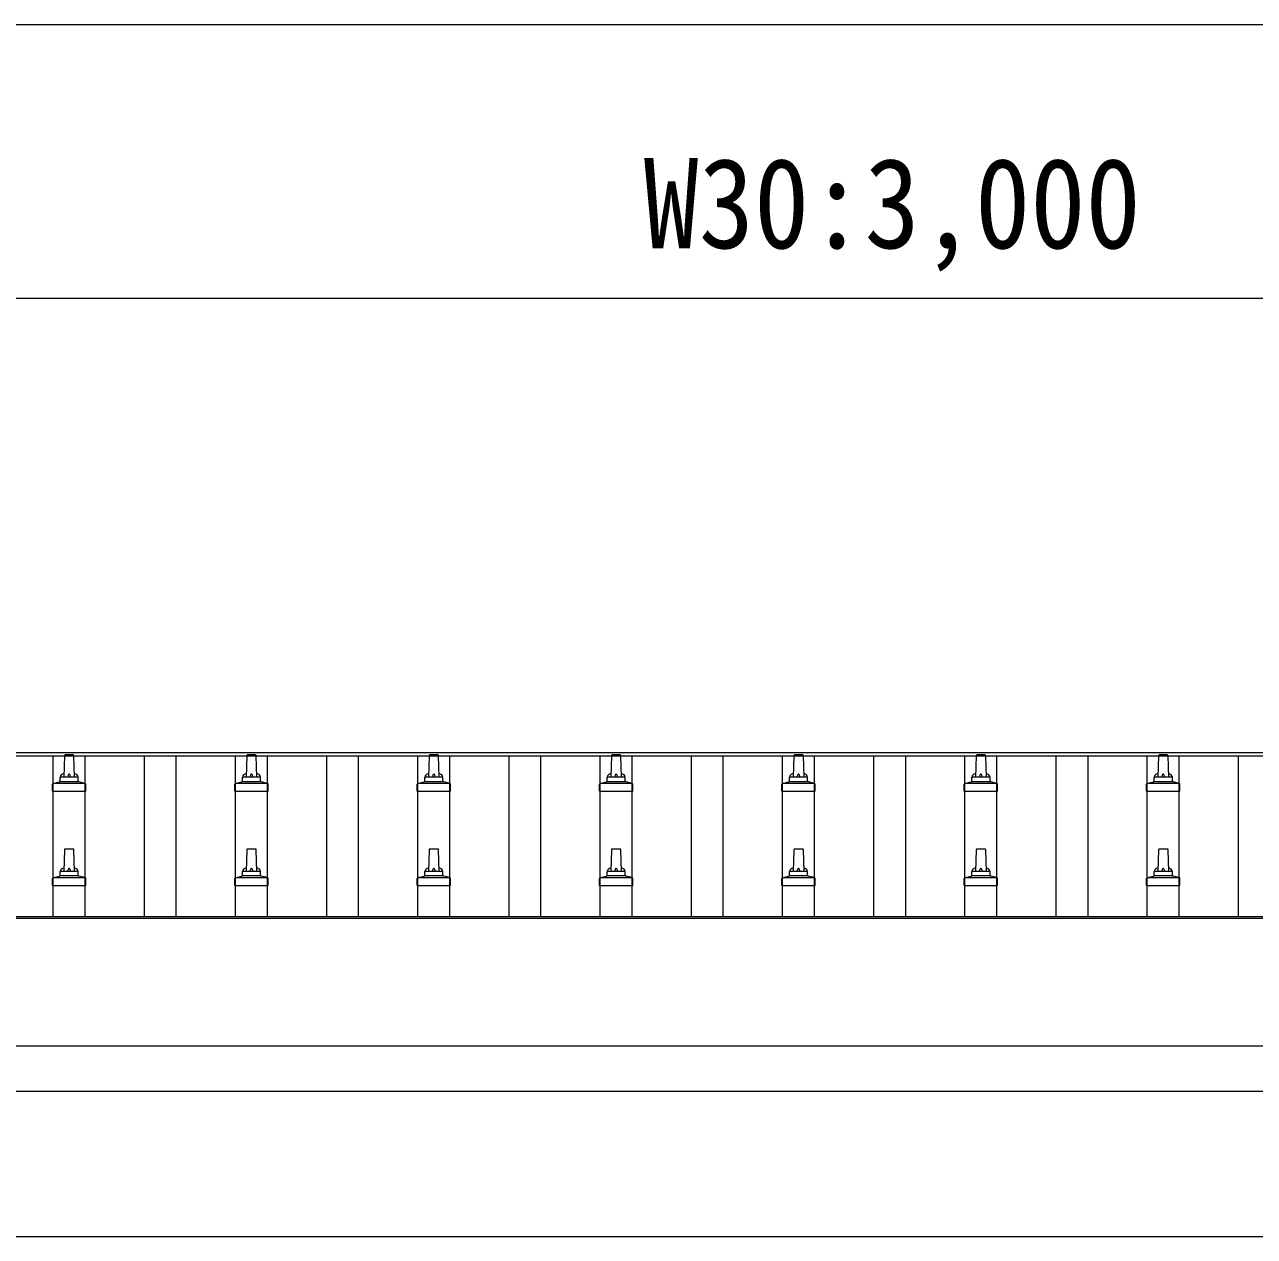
# Model space of a CAD drawing. Units: millimetres at full size, sheet at 1:50; details may follow other scales. Extents: x -14053 to 14053, y -9700 to 9700.
# Drawn here: x -5173 to -3824, y 3274 to 4603 of the extents above; entities that cross this region are included whole.
import ezdxf
from ezdxf.enums import TextEntityAlignment as Align

# ---------------------------------------------------------------- set-up
doc = ezdxf.new("R2010")
doc.units = ezdxf.units.MM
doc.header["$LTSCALE"] = 50
for name, color, linetype, lineweight in [('0-2_建具', 4, 'Continuous', 9), ('0-6_手摺', 5, 'Continuous', 5), ('0-8_外構', 6, 'Continuous', 9)]:
    doc.layers.add(name, color=color, linetype=linetype, lineweight=lineweight)
doc.styles.add('ＭＳ ゴシック', font='')
doc.styles.get('ＭＳ ゴシック').set_extended_font_data('MS Gothic')

msp = doc.modelspace()

# ---------------------------------------------------------------- linework, layer by layer
at = {"layer": '0-2_建具'}
for p, q in [((-2701.46, 3803.85), (-5701.96, 3803.85)), ((-2701.46, 3800.26), (-5724.46, 3800.26)), ((-5141.96, 3624.23), (-5141.96, 3800.26)), ((-5106.96, 3624.23), (-5106.96, 3800.26)), ((-5041.96, 3624.23), (-5041.96, 3800.26)), ((-5006.96, 3624.23), (-5006.96, 3800.26)), ((-4941.96, 3624.23), (-4941.96, 3800.26)), ((-4906.96, 3624.23), (-4906.96, 3800.26)), ((-4841.96, 3624.23), (-4841.96, 3800.26)), ((-4806.96, 3624.23), (-4806.96, 3800.26)), ((-4741.96, 3624.23), (-4741.96, 3800.26)), ((-4706.96, 3624.23), (-4706.96, 3800.26)), ((-4641.96, 3624.23), (-4641.96, 3800.26)), ((-4606.96, 3624.23), (-4606.96, 3800.26)), ((-4541.96, 3624.23), (-4541.96, 3800.26)), ((-4506.96, 3624.23), (-4506.96, 3800.26)), ((-4441.96, 3624.23), (-4441.96, 3800.26)), ((-4406.96, 3624.23), (-4406.96, 3800.26)), ((-4341.96, 3624.23), (-4341.96, 3800.26)), ((-4306.96, 3624.23), (-4306.96, 3800.26)), ((-4241.96, 3624.23), (-4241.96, 3800.26)), ((-4206.96, 3624.23), (-4206.96, 3800.26)), ((-4141.96, 3624.23), (-4141.96, 3800.26)), ((-4106.96, 3624.23), (-4106.96, 3800.26)), ((-4041.96, 3624.23), (-4041.96, 3800.26)), ((-4006.96, 3624.23), (-4006.96, 3800.26)), ((-3941.96, 3624.23), (-3941.96, 3800.26)), ((-3906.96, 3624.23), (-3906.96, 3800.26)), ((-3841.96, 3624.23), (-3841.96, 3800.26)), ((-2703.46, 3624.23), (-5701.96, 3624.23)), ((-2703.46, 3622.35), (-5701.96, 3622.35)), ((-5701.96, 3482.46), (-2703.46, 3482.46)), ((-2703.46, 3432.63), (-5701.96, 3432.63)), ((-5709.46, 3273.53), (-2820.13, 3273.53))]:
    msp.add_line(p, q, dxfattribs=at)
at = {"layer": '0-6_手摺'}
for p, q in [((-5129.73, 3800.85), (-5130.46, 3777.33)), ((-5120.19, 3801.83), (-5128.73, 3801.83)), ((-5118.46, 3777.33), (-5119.19, 3800.85)), ((-4929.73, 3800.85), (-4930.46, 3777.33)), ((-4920.19, 3801.83), (-4928.73, 3801.83)), ((-4918.46, 3777.33), (-4919.19, 3800.85)), ((-4729.73, 3800.85), (-4730.46, 3777.33)), ((-4720.19, 3801.83), (-4728.73, 3801.83)), ((-4718.46, 3777.33), (-4719.19, 3800.85)), ((-4529.73, 3800.85), (-4530.46, 3777.33)), ((-4520.19, 3801.83), (-4528.73, 3801.83)), ((-4518.46, 3777.33), (-4519.19, 3800.85)), ((-4329.73, 3800.85), (-4330.46, 3777.33)), ((-4320.19, 3801.83), (-4328.73, 3801.83)), ((-4318.46, 3777.33), (-4319.19, 3800.85)), ((-4129.73, 3800.85), (-4130.46, 3777.33)), ((-4120.19, 3801.83), (-4128.73, 3801.83)), ((-4118.46, 3777.33), (-4119.19, 3800.85)), ((-3929.73, 3800.85), (-3930.46, 3777.33)), ((-3920.19, 3801.83), (-3928.73, 3801.83)), ((-3918.46, 3777.33), (-3919.19, 3800.85)), ((-5134.46, 3773.11), (-5134.46, 3777.33)), ((-5115.46, 3777.33), (-5133.46, 3777.33)), ((-5114.46, 3773.11), (-5114.46, 3777.33)), ((-4934.46, 3773.11), (-4934.46, 3777.33)), ((-4915.46, 3777.33), (-4933.46, 3777.33)), ((-4914.46, 3773.11), (-4914.46, 3777.33)), ((-4734.46, 3773.11), (-4734.46, 3777.33)), ((-4715.46, 3777.33), (-4733.46, 3777.33)), ((-4714.46, 3773.11), (-4714.46, 3777.33)), ((-4534.46, 3773.11), (-4534.46, 3777.33)), ((-4515.46, 3777.33), (-4533.46, 3777.33)), ((-4514.46, 3773.11), (-4514.46, 3777.33)), ((-4334.46, 3773.11), (-4334.46, 3777.33)), ((-4315.46, 3777.33), (-4333.46, 3777.33)), ((-4314.46, 3773.11), (-4314.46, 3777.33)), ((-4134.46, 3773.11), (-4134.46, 3777.33)), ((-4115.46, 3777.33), (-4133.46, 3777.33)), ((-4114.46, 3773.11), (-4114.46, 3777.33)), ((-3934.46, 3773.11), (-3934.46, 3777.33)), ((-3915.46, 3777.33), (-3933.46, 3777.33)), ((-3914.46, 3773.11), (-3914.46, 3777.33)), ((-5142.71, 3761.83), (-5142.71, 3769.54)), ((-5106.59, 3770.33), (-5142.33, 3770.33)), ((-5141.94, 3770.51), (-5135.22, 3772.14)), ((-5114.08, 3772.33), (-5134.84, 3772.33)), ((-5106.97, 3770.51), (-5113.69, 3772.14)), ((-5106.21, 3761.83), (-5106.21, 3769.54)), ((-4942.71, 3761.83), (-4942.71, 3769.54)), ((-4906.59, 3770.33), (-4942.33, 3770.33)), ((-4941.94, 3770.51), (-4935.22, 3772.14)), ((-4914.08, 3772.33), (-4934.84, 3772.33)), ((-4906.97, 3770.51), (-4913.69, 3772.14)), ((-4906.21, 3761.83), (-4906.21, 3769.54)), ((-4742.71, 3761.83), (-4742.71, 3769.54)), ((-4706.59, 3770.33), (-4742.33, 3770.33)), ((-4741.94, 3770.51), (-4735.22, 3772.14)), ((-4714.08, 3772.33), (-4734.84, 3772.33)), ((-4706.97, 3770.51), (-4713.69, 3772.14)), ((-4706.21, 3761.83), (-4706.21, 3769.54)), ((-4542.71, 3761.83), (-4542.71, 3769.54)), ((-4506.59, 3770.33), (-4542.33, 3770.33)), ((-4541.94, 3770.51), (-4535.22, 3772.14)), ((-4514.08, 3772.33), (-4534.84, 3772.33)), ((-4506.97, 3770.51), (-4513.69, 3772.14)), ((-4506.21, 3761.83), (-4506.21, 3769.54)), ((-4342.71, 3761.83), (-4342.71, 3769.54)), ((-4306.59, 3770.33), (-4342.33, 3770.33)), ((-4341.94, 3770.51), (-4335.22, 3772.14)), ((-4314.08, 3772.33), (-4334.84, 3772.33)), ((-4306.97, 3770.51), (-4313.69, 3772.14)), ((-4306.21, 3761.83), (-4306.21, 3769.54)), ((-4142.71, 3761.83), (-4142.71, 3769.54)), ((-4106.59, 3770.33), (-4142.33, 3770.33)), ((-4141.94, 3770.51), (-4135.22, 3772.14)), ((-4114.08, 3772.33), (-4134.84, 3772.33)), ((-4106.97, 3770.51), (-4113.69, 3772.14)), ((-4106.21, 3761.83), (-4106.21, 3769.54)), ((-3942.71, 3761.83), (-3942.71, 3769.54)), ((-3906.59, 3770.33), (-3942.33, 3770.33)), ((-3941.94, 3770.51), (-3935.22, 3772.14)), ((-3914.08, 3772.33), (-3934.84, 3772.33)), ((-3906.97, 3770.51), (-3913.69, 3772.14)), ((-3906.21, 3761.83), (-3906.21, 3769.54)), ((-5142.71, 3761.83), (-5106.21, 3761.83)), ((-4942.71, 3761.83), (-4906.21, 3761.83)), ((-4742.71, 3761.83), (-4706.21, 3761.83)), ((-4542.71, 3761.83), (-4506.21, 3761.83)), ((-4342.71, 3761.83), (-4306.21, 3761.83)), ((-4142.71, 3761.83), (-4106.21, 3761.83)), ((-3942.71, 3761.83), (-3906.21, 3761.83)), ((-5129.73, 3697.52), (-5130.46, 3673.99)), ((-5120.19, 3698.49), (-5128.73, 3698.49)), ((-5118.46, 3673.99), (-5119.19, 3697.52)), ((-4929.73, 3697.52), (-4930.46, 3673.99)), ((-4920.19, 3698.49), (-4928.73, 3698.49)), ((-4918.46, 3673.99), (-4919.19, 3697.52)), ((-4729.73, 3697.52), (-4730.46, 3673.99)), ((-4720.19, 3698.49), (-4728.73, 3698.49)), ((-4718.46, 3673.99), (-4719.19, 3697.52)), ((-4529.73, 3697.52), (-4530.46, 3673.99)), ((-4520.19, 3698.49), (-4528.73, 3698.49)), ((-4518.46, 3673.99), (-4519.19, 3697.52)), ((-4329.73, 3697.52), (-4330.46, 3673.99)), ((-4320.19, 3698.49), (-4328.73, 3698.49)), ((-4318.46, 3673.99), (-4319.19, 3697.52)), ((-4129.73, 3697.52), (-4130.46, 3673.99)), ((-4120.19, 3698.49), (-4128.73, 3698.49)), ((-4118.46, 3673.99), (-4119.19, 3697.52)), ((-3929.73, 3697.52), (-3930.46, 3673.99)), ((-3920.19, 3698.49), (-3928.73, 3698.49)), ((-3918.46, 3673.99), (-3919.19, 3697.52)), ((-5114.08, 3668.99), (-5134.84, 3668.99)), ((-5134.46, 3669.78), (-5134.46, 3673.99)), ((-5115.46, 3673.99), (-5133.46, 3673.99)), ((-5114.46, 3669.78), (-5114.46, 3673.99)), ((-4914.08, 3668.99), (-4934.84, 3668.99)), ((-4934.46, 3669.78), (-4934.46, 3673.99)), ((-4915.46, 3673.99), (-4933.46, 3673.99)), ((-4914.46, 3669.78), (-4914.46, 3673.99)), ((-4714.08, 3668.99), (-4734.84, 3668.99)), ((-4734.46, 3669.78), (-4734.46, 3673.99)), ((-4715.46, 3673.99), (-4733.46, 3673.99)), ((-4714.46, 3669.78), (-4714.46, 3673.99)), ((-4514.08, 3668.99), (-4534.84, 3668.99)), ((-4534.46, 3669.78), (-4534.46, 3673.99)), ((-4515.46, 3673.99), (-4533.46, 3673.99)), ((-4514.46, 3669.78), (-4514.46, 3673.99)), ((-4314.08, 3668.99), (-4334.84, 3668.99)), ((-4334.46, 3669.78), (-4334.46, 3673.99)), ((-4315.46, 3673.99), (-4333.46, 3673.99)), ((-4314.46, 3669.78), (-4314.46, 3673.99)), ((-4114.08, 3668.99), (-4134.84, 3668.99)), ((-4134.46, 3669.78), (-4134.46, 3673.99)), ((-4115.46, 3673.99), (-4133.46, 3673.99)), ((-4114.46, 3669.78), (-4114.46, 3673.99)), ((-3914.08, 3668.99), (-3934.84, 3668.99)), ((-3934.46, 3669.78), (-3934.46, 3673.99)), ((-3915.46, 3673.99), (-3933.46, 3673.99)), ((-3914.46, 3669.78), (-3914.46, 3673.99)), ((-5142.71, 3658.49), (-5142.71, 3666.21)), ((-5142.71, 3658.49), (-5106.21, 3658.49)), ((-5106.59, 3666.99), (-5142.33, 3666.99)), ((-5141.94, 3667.18), (-5135.22, 3668.81)), ((-5106.97, 3667.18), (-5113.69, 3668.81)), ((-5106.21, 3658.49), (-5106.21, 3666.21)), ((-4942.71, 3658.49), (-4942.71, 3666.21)), ((-4942.71, 3658.49), (-4906.21, 3658.49)), ((-4906.59, 3666.99), (-4942.33, 3666.99)), ((-4941.94, 3667.18), (-4935.22, 3668.81)), ((-4906.97, 3667.18), (-4913.69, 3668.81)), ((-4906.21, 3658.49), (-4906.21, 3666.21)), ((-4742.71, 3658.49), (-4742.71, 3666.21)), ((-4742.71, 3658.49), (-4706.21, 3658.49)), ((-4706.59, 3666.99), (-4742.33, 3666.99)), ((-4741.94, 3667.18), (-4735.22, 3668.81)), ((-4706.97, 3667.18), (-4713.69, 3668.81)), ((-4706.21, 3658.49), (-4706.21, 3666.21)), ((-4542.71, 3658.49), (-4542.71, 3666.21)), ((-4542.71, 3658.49), (-4506.21, 3658.49)), ((-4506.59, 3666.99), (-4542.33, 3666.99)), ((-4541.94, 3667.18), (-4535.22, 3668.81)), ((-4506.97, 3667.18), (-4513.69, 3668.81)), ((-4506.21, 3658.49), (-4506.21, 3666.21)), ((-4342.71, 3658.49), (-4342.71, 3666.21)), ((-4342.71, 3658.49), (-4306.21, 3658.49)), ((-4306.59, 3666.99), (-4342.33, 3666.99)), ((-4341.94, 3667.18), (-4335.22, 3668.81)), ((-4306.97, 3667.18), (-4313.69, 3668.81)), ((-4306.21, 3658.49), (-4306.21, 3666.21)), ((-4142.71, 3658.49), (-4142.71, 3666.21)), ((-4142.71, 3658.49), (-4106.21, 3658.49)), ((-4106.59, 3666.99), (-4142.33, 3666.99)), ((-4141.94, 3667.18), (-4135.22, 3668.81)), ((-4106.97, 3667.18), (-4113.69, 3668.81)), ((-4106.21, 3658.49), (-4106.21, 3666.21)), ((-3942.71, 3658.49), (-3942.71, 3666.21)), ((-3942.71, 3658.49), (-3906.21, 3658.49)), ((-3906.59, 3666.99), (-3942.33, 3666.99)), ((-3941.94, 3667.18), (-3935.22, 3668.81)), ((-3906.97, 3667.18), (-3913.69, 3668.81)), ((-3906.21, 3658.49), (-3906.21, 3666.21))]:
    msp.add_line(p, q, dxfattribs=at)
for centre, radius, start, end in [((-5128.73, 3800.83), 1, 90, 178.60509), ((-5120.19, 3800.83), 1, 1.39491, 90), ((-4928.73, 3800.83), 1, 90, 178.60509), ((-4920.19, 3800.83), 1, 1.39491, 90), ((-4728.73, 3800.83), 1, 90, 178.60509), ((-4720.19, 3800.83), 1, 1.39491, 90), ((-4528.73, 3800.83), 1, 90, 178.60509), ((-4520.19, 3800.83), 1, 1.39491, 90), ((-4328.73, 3800.83), 1, 90, 178.60509), ((-4320.19, 3800.83), 1, 1.39491, 90), ((-4128.73, 3800.83), 1, 90, 178.60509), ((-4120.19, 3800.83), 1, 1.39491, 90), ((-3928.73, 3800.83), 1, 90, 178.60509), ((-3920.19, 3800.83), 1, 1.39491, 90), ((-5130.37, 3776.69), 4.13, 90, 171.17633), ((-5133.46, 3776.33), 1, 90, 180), ((-5121.13, 3777.33), 4.83, 133.60282, 180), ((-5127.79, 3777.33), 4.83, 0, 46.39718), ((-5118.54, 3776.69), 4.13, 8.82367, 90), ((-5115.46, 3776.33), 1, 0, 90), ((-4930.37, 3776.69), 4.13, 90, 171.17633), ((-4933.46, 3776.33), 1, 90, 180), ((-4921.13, 3777.33), 4.83, 133.60282, 180), ((-4927.79, 3777.33), 4.83, 0, 46.39718), ((-4918.54, 3776.69), 4.13, 8.82367, 90), ((-4915.46, 3776.33), 1, 0, 90), ((-4730.37, 3776.69), 4.13, 90, 171.17633), ((-4733.46, 3776.33), 1, 90, 180), ((-4721.13, 3777.33), 4.83, 133.60282, 180), ((-4727.79, 3777.33), 4.83, 0, 46.39718), ((-4718.54, 3776.69), 4.13, 8.82367, 90), ((-4715.46, 3776.33), 1, 0, 90), ((-4530.37, 3776.69), 4.13, 90, 171.17633), ((-4533.46, 3776.33), 1, 90, 180), ((-4521.13, 3777.33), 4.83, 133.60282, 180), ((-4527.79, 3777.33), 4.83, 0, 46.39718), ((-4518.54, 3776.69), 4.13, 8.82367, 90), ((-4515.46, 3776.33), 1, 0, 90), ((-4330.37, 3776.69), 4.13, 90, 171.17633), ((-4333.46, 3776.33), 1, 90, 180), ((-4321.13, 3777.33), 4.83, 133.60282, 180), ((-4327.79, 3777.33), 4.83, 0, 46.39718), ((-4318.54, 3776.69), 4.13, 8.82367, 90), ((-4315.46, 3776.33), 1, 0, 90), ((-4130.37, 3776.69), 4.13, 90, 171.17633), ((-4133.46, 3776.33), 1, 90, 180), ((-4121.13, 3777.33), 4.83, 133.60282, 180), ((-4127.79, 3777.33), 4.83, 0, 46.39718), ((-4118.54, 3776.69), 4.13, 8.82367, 90), ((-4115.46, 3776.33), 1, 0, 90), ((-3930.37, 3776.69), 4.13, 90, 171.17633), ((-3933.46, 3776.33), 1, 90, 180), ((-3921.13, 3777.33), 4.83, 133.60282, 180), ((-3927.79, 3777.33), 4.83, 0, 46.39718), ((-3918.54, 3776.69), 4.13, 8.82367, 90), ((-3915.46, 3776.33), 1, 0, 90), ((-5141.71, 3769.54), 1, 103.62699, 180), ((-5135.46, 3773.11), 1, 283.62699, 0), ((-5113.46, 3773.11), 1, 180, 256.37301), ((-5107.21, 3769.54), 1, 0, 76.37301), ((-4941.71, 3769.54), 1, 103.62699, 180), ((-4935.46, 3773.11), 1, 283.62699, 0), ((-4913.46, 3773.11), 1, 180, 256.37301), ((-4907.21, 3769.54), 1, 0, 76.37301), ((-4741.71, 3769.54), 1, 103.62699, 180), ((-4735.46, 3773.11), 1, 283.62699, 0), ((-4713.46, 3773.11), 1, 180, 256.37301), ((-4707.21, 3769.54), 1, 0, 76.37301), ((-4541.71, 3769.54), 1, 103.62699, 180), ((-4535.46, 3773.11), 1, 283.62699, 0), ((-4513.46, 3773.11), 1, 180, 256.37301), ((-4507.21, 3769.54), 1, 0, 76.37301), ((-4341.71, 3769.54), 1, 103.62699, 180), ((-4335.46, 3773.11), 1, 283.62699, 0), ((-4313.46, 3773.11), 1, 180, 256.37301), ((-4307.21, 3769.54), 1, 0, 76.37301), ((-4141.71, 3769.54), 1, 103.62699, 180), ((-4135.46, 3773.11), 1, 283.62699, 0), ((-4113.46, 3773.11), 1, 180, 256.37301), ((-4107.21, 3769.54), 1, 0, 76.37301), ((-3941.71, 3769.54), 1, 103.62699, 180), ((-3935.46, 3773.11), 1, 283.62699, 0), ((-3913.46, 3773.11), 1, 180, 256.37301), ((-3907.21, 3769.54), 1, 0, 76.37301), ((-5128.73, 3697.49), 1, 90, 178.60509), ((-5120.19, 3697.49), 1, 1.39491, 90), ((-4928.73, 3697.49), 1, 90, 178.60509), ((-4920.19, 3697.49), 1, 1.39491, 90), ((-4728.73, 3697.49), 1, 90, 178.60509), ((-4720.19, 3697.49), 1, 1.39491, 90), ((-4528.73, 3697.49), 1, 90, 178.60509), ((-4520.19, 3697.49), 1, 1.39491, 90), ((-4328.73, 3697.49), 1, 90, 178.60509), ((-4320.19, 3697.49), 1, 1.39491, 90), ((-4128.73, 3697.49), 1, 90, 178.60509), ((-4120.19, 3697.49), 1, 1.39491, 90), ((-3928.73, 3697.49), 1, 90, 178.60509), ((-3920.19, 3697.49), 1, 1.39491, 90), ((-5135.46, 3669.78), 1, 283.62699, 0), ((-5130.37, 3673.36), 4.13, 90, 171.17633), ((-5133.46, 3672.99), 1, 90, 180), ((-5121.13, 3673.99), 4.83, 133.60282, 180), ((-5127.79, 3673.99), 4.83, 0, 46.39718), ((-5118.54, 3673.36), 4.13, 8.82367, 90), ((-5115.46, 3672.99), 1, 0, 90), ((-5113.46, 3669.78), 1, 180, 256.37301), ((-4935.46, 3669.78), 1, 283.62699, 0), ((-4930.37, 3673.36), 4.13, 90, 171.17633), ((-4933.46, 3672.99), 1, 90, 180), ((-4921.13, 3673.99), 4.83, 133.60282, 180), ((-4927.79, 3673.99), 4.83, 0, 46.39718), ((-4918.54, 3673.36), 4.13, 8.82367, 90), ((-4915.46, 3672.99), 1, 0, 90), ((-4913.46, 3669.78), 1, 180, 256.37301), ((-4735.46, 3669.78), 1, 283.62699, 0), ((-4730.37, 3673.36), 4.13, 90, 171.17633), ((-4733.46, 3672.99), 1, 90, 180), ((-4721.13, 3673.99), 4.83, 133.60282, 180), ((-4727.79, 3673.99), 4.83, 0, 46.39718), ((-4718.54, 3673.36), 4.13, 8.82367, 90), ((-4715.46, 3672.99), 1, 0, 90), ((-4713.46, 3669.78), 1, 180, 256.37301), ((-4535.46, 3669.78), 1, 283.62699, 0), ((-4530.37, 3673.36), 4.13, 90, 171.17633), ((-4533.46, 3672.99), 1, 90, 180), ((-4521.13, 3673.99), 4.83, 133.60282, 180), ((-4527.79, 3673.99), 4.83, 0, 46.39718), ((-4518.54, 3673.36), 4.13, 8.82367, 90), ((-4515.46, 3672.99), 1, 0, 90), ((-4513.46, 3669.78), 1, 180, 256.37301), ((-4335.46, 3669.78), 1, 283.62699, 0), ((-4330.37, 3673.36), 4.13, 90, 171.17633), ((-4333.46, 3672.99), 1, 90, 180), ((-4321.13, 3673.99), 4.83, 133.60282, 180), ((-4327.79, 3673.99), 4.83, 0, 46.39718), ((-4318.54, 3673.36), 4.13, 8.82367, 90), ((-4315.46, 3672.99), 1, 0, 90), ((-4313.46, 3669.78), 1, 180, 256.37301), ((-4135.46, 3669.78), 1, 283.62699, 0), ((-4130.37, 3673.36), 4.13, 90, 171.17633), ((-4133.46, 3672.99), 1, 90, 180), ((-4121.13, 3673.99), 4.83, 133.60282, 180), ((-4127.79, 3673.99), 4.83, 0, 46.39718), ((-4118.54, 3673.36), 4.13, 8.82367, 90), ((-4115.46, 3672.99), 1, 0, 90), ((-4113.46, 3669.78), 1, 180, 256.37301), ((-3935.46, 3669.78), 1, 283.62699, 0), ((-3930.37, 3673.36), 4.13, 90, 171.17633), ((-3933.46, 3672.99), 1, 90, 180), ((-3921.13, 3673.99), 4.83, 133.60282, 180), ((-3927.79, 3673.99), 4.83, 0, 46.39718), ((-3918.54, 3673.36), 4.13, 8.82367, 90), ((-3915.46, 3672.99), 1, 0, 90), ((-3913.46, 3669.78), 1, 180, 256.37301), ((-5141.71, 3666.21), 1, 103.62699, 180), ((-5107.21, 3666.21), 1, 0, 76.37301), ((-4941.71, 3666.21), 1, 103.62699, 180), ((-4907.21, 3666.21), 1, 0, 76.37301), ((-4741.71, 3666.21), 1, 103.62699, 180), ((-4707.21, 3666.21), 1, 0, 76.37301), ((-4541.71, 3666.21), 1, 103.62699, 180), ((-4507.21, 3666.21), 1, 0, 76.37301), ((-4341.71, 3666.21), 1, 103.62699, 180), ((-4307.21, 3666.21), 1, 0, 76.37301), ((-4141.71, 3666.21), 1, 103.62699, 180), ((-4107.21, 3666.21), 1, 0, 76.37301), ((-3941.71, 3666.21), 1, 103.62699, 180), ((-3907.21, 3666.21), 1, 0, 76.37301)]:
    msp.add_arc(centre, radius, start, end, dxfattribs=at)
at = {"layer": '0-8_外構'}
msp.add_line((-5724.46, 4302.85), (-2724.46, 4302.85), dxfattribs=at)
msp.add_lwpolyline([(-11176.46, 4602.85), (-2672.46, 4602.85), (-2672.46, 4002.85)], dxfattribs=at)

# ---------------------------------------------------------------- texts
at = {"layer": '0-8_外構', "color": 7, "style": 'ＭＳ ゴシック', "width": 0.9}
msp.add_text('W30:3,000', height=98.97, dxfattribs=at).set_placement((-4494.46, 4327.85), align=Align.BOTTOM_LEFT)

doc.saveas('drawing.dxf')
